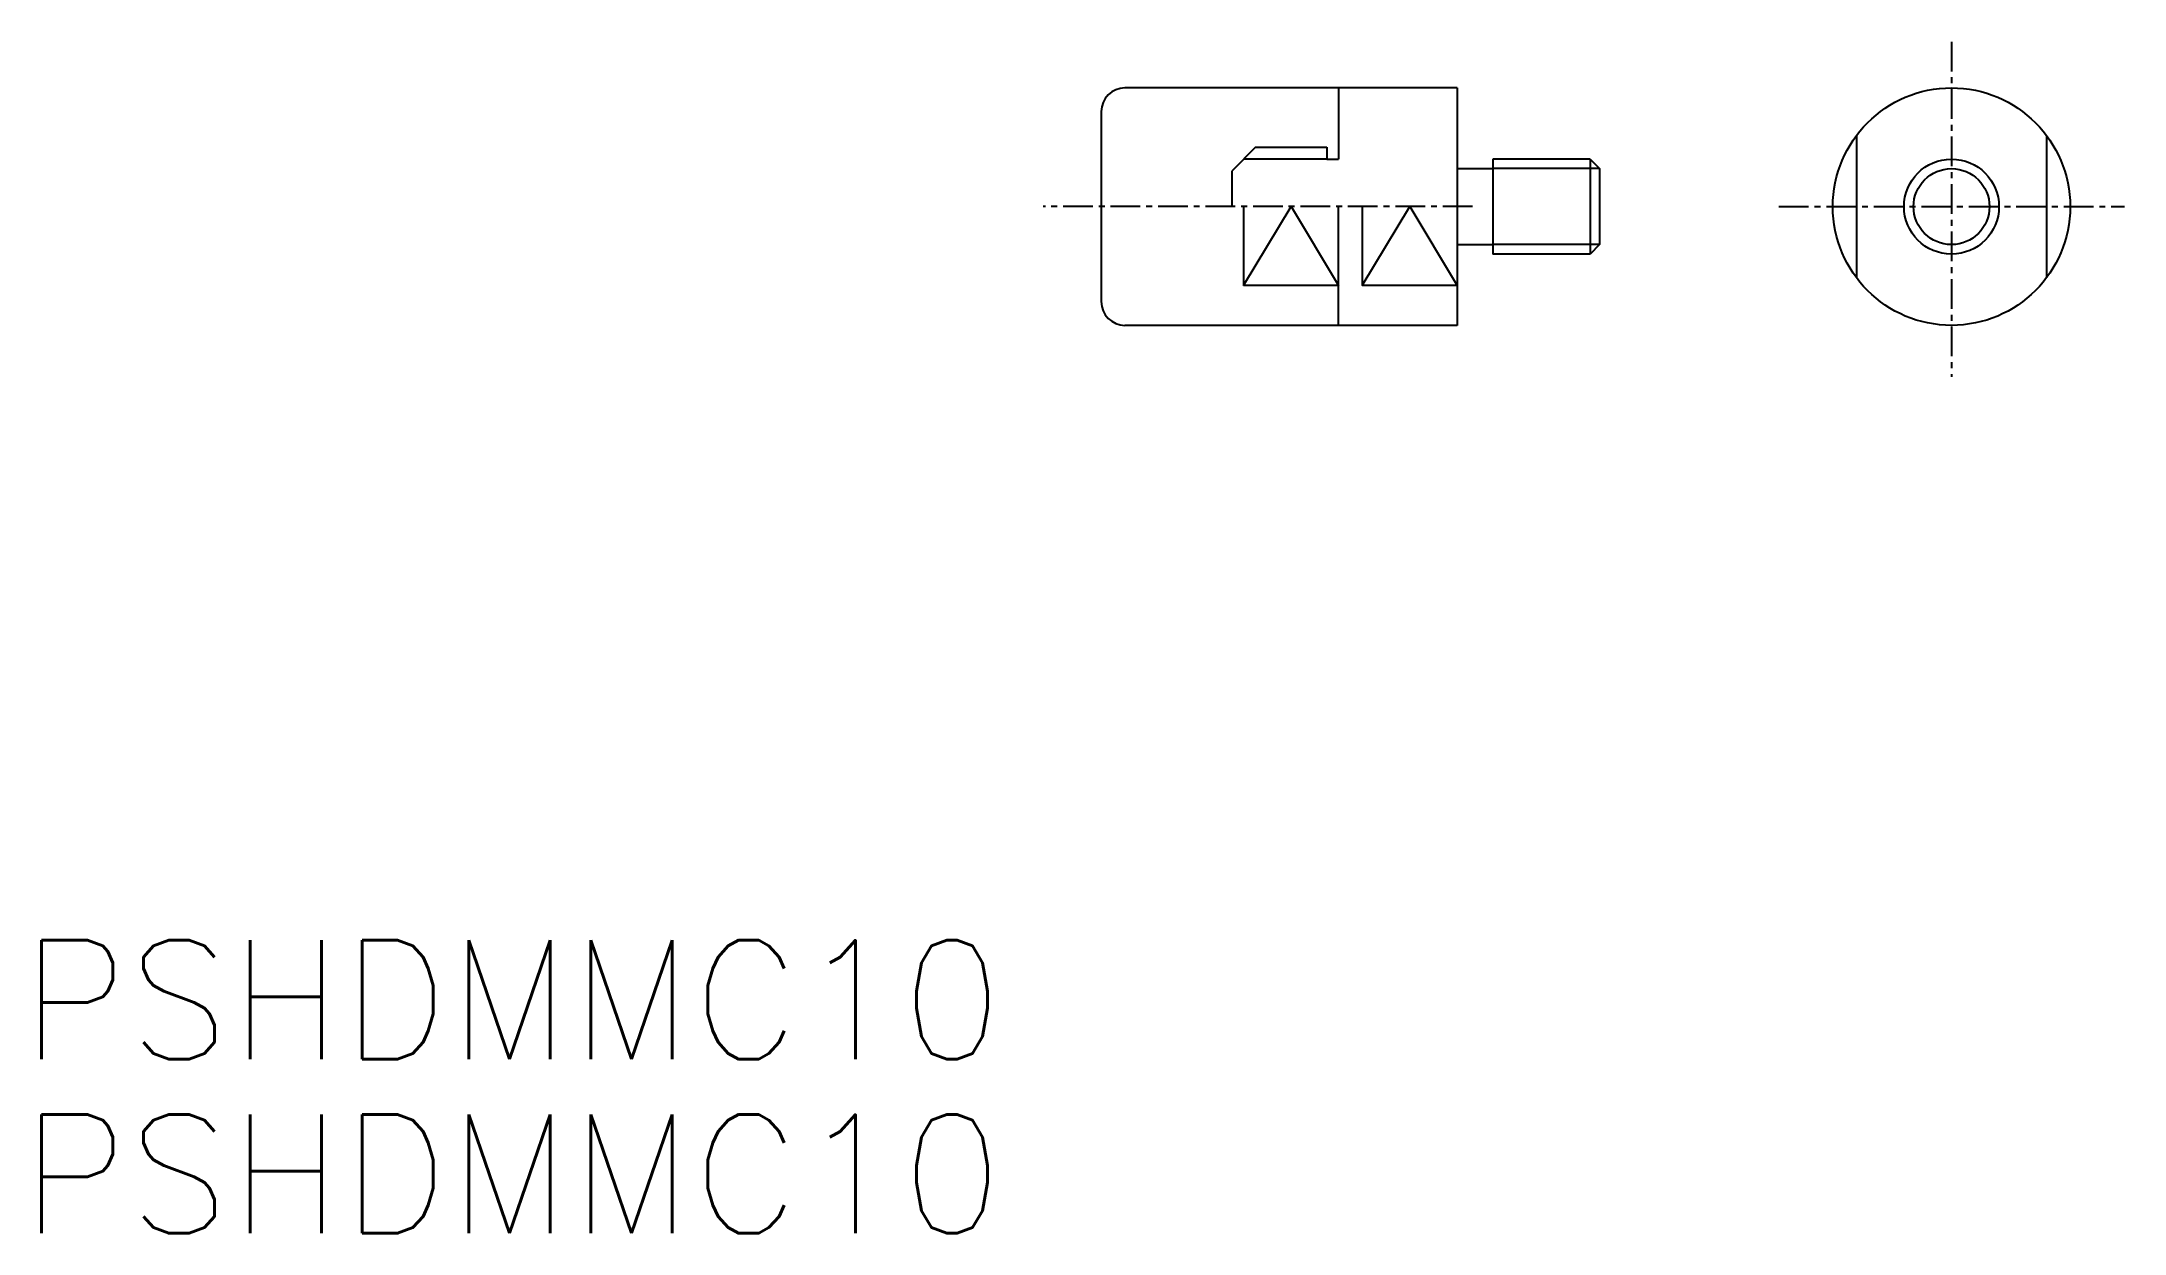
# Model space of a CAD drawing. Extents: x 361.6 to 449.3, y -38.8 to 11.4.
import ezdxf

# ---------------------------------------------------------------- set-up
doc = ezdxf.new("R2010")
doc.units = 0
doc.linetypes.add('CENTER', pattern=[2, 1.25, -0.25, 0.25, -0.25])
doc.layers.get('0').update_dxf_attribs({"linetype": 'CONTINUOUS'})
doc.layers.add('CENTER', color=1, linetype='CENTER')
doc.styles.get("Standard").update_dxf_attribs({"font": 'txt.shx'})

msp = doc.modelspace()

# ---------------------------------------------------------------- linework, layer by layer
at = {"color": 7, "linetype": 'CONTINUOUS'}
for p, q in [((421.235, 9.404), (407.235, 9.404)), ((416.235, 9.404), (416.235, 6.404)), ((421.235, 9.404), (421.235, -0.596)), ((406.235, 8.404), (406.235, 0.404)), ((438.06, 7.404), (438.06, 1.404)), ((446.06, 7.404), (446.06, 1.404)), ((412.735, 6.904), (411.735, 5.904)), ((415.735, 6.904), (415.735, 6.404)), ((426.835, 6.404), (422.735, 6.404)), ((422.735, 6.404), (422.735, 6.404)), ((422.735, 6.404), (422.735, 2.404)), ((426.835, 6.404), (426.835, 2.404)), ((426.835, 6.404), (427.235, 6.004)), ((411.735, 5.904), (411.735, 4.404)), ((421.235, 6.004), (422.735, 6.004)), ((427.235, 6.004), (427.235, 2.804)), ((412.235, 4.404), (412.235, 1.088)), ((416.235, -0.596), (416.235, 4.404)), ((417.235, 4.404), (417.235, 1.088)), ((421.235, 2.804), (422.735, 2.804)), ((427.235, 2.804), (426.835, 2.404)), ((426.835, 2.404), (422.735, 2.404)), ((422.735, 2.404), (422.735, 2.404)), ((416.235, 1.088), (412.235, 1.088)), ((421.235, 1.088), (417.235, 1.088)), ((421.235, -0.596), (407.235, -0.596))]:
    msp.add_line(p, q, dxfattribs=at)
at = {"color": 3, "linetype": 'CONTINUOUS'}
for p, q in [((415.735, 6.404), (412.235, 6.404)), ((427.235, 6.004), (422.735, 6.004)), ((412.235, 1.088), (414.235, 4.404)), ((414.235, 4.404), (416.235, 1.088)), ((417.235, 1.088), (419.235, 4.404)), ((419.235, 4.404), (421.235, 1.088)), ((427.235, 2.804), (422.735, 2.804))]:
    msp.add_line(p, q, dxfattribs=at)
at = {"linetype": 'CONTINUOUS'}
for p, q in [((412.735, 6.904), (415.735, 6.904)), ((415.735, 6.404), (416.235, 6.404))]:
    msp.add_line(p, q, dxfattribs=at)
at = {"color": 7, "linetype": 'CONTINUOUS'}
for radius in [5, 2]:
    msp.add_circle((442.06, 4.404), radius, dxfattribs=at)
at = {"color": 3, "linetype": 'CONTINUOUS'}
msp.add_circle((442.06, 4.404), 1.6, dxfattribs=at)
at = {"color": 7, "linetype": 'CONTINUOUS'}
for centre, start, end in [((407.235, 8.404), 90, 180), ((407.235, 0.404), 180, 270)]:
    msp.add_arc(centre, 1, start, end, dxfattribs=at)
at = {"layer": 'CENTER', "color": 1, "linetype": 'CENTER'}
for p, q in [((442.06, 11.351), (442.06, -2.758)), ((421.879, 4.404), (403.791, 4.404)), ((434.789, 4.404), (449.343, 4.404))]:
    msp.add_line(p, q, dxfattribs=at)

# ---------------------------------------------------------------- texts
at = {"color": 7, "linetype": 'CONTINUOUS'}
for p in [(360.731, -31.495), (360.731, -38.834)]:
    msp.add_text('PSHDMMC10', height=5, dxfattribs=at).set_placement(p)

doc.saveas('drawing.dxf')
